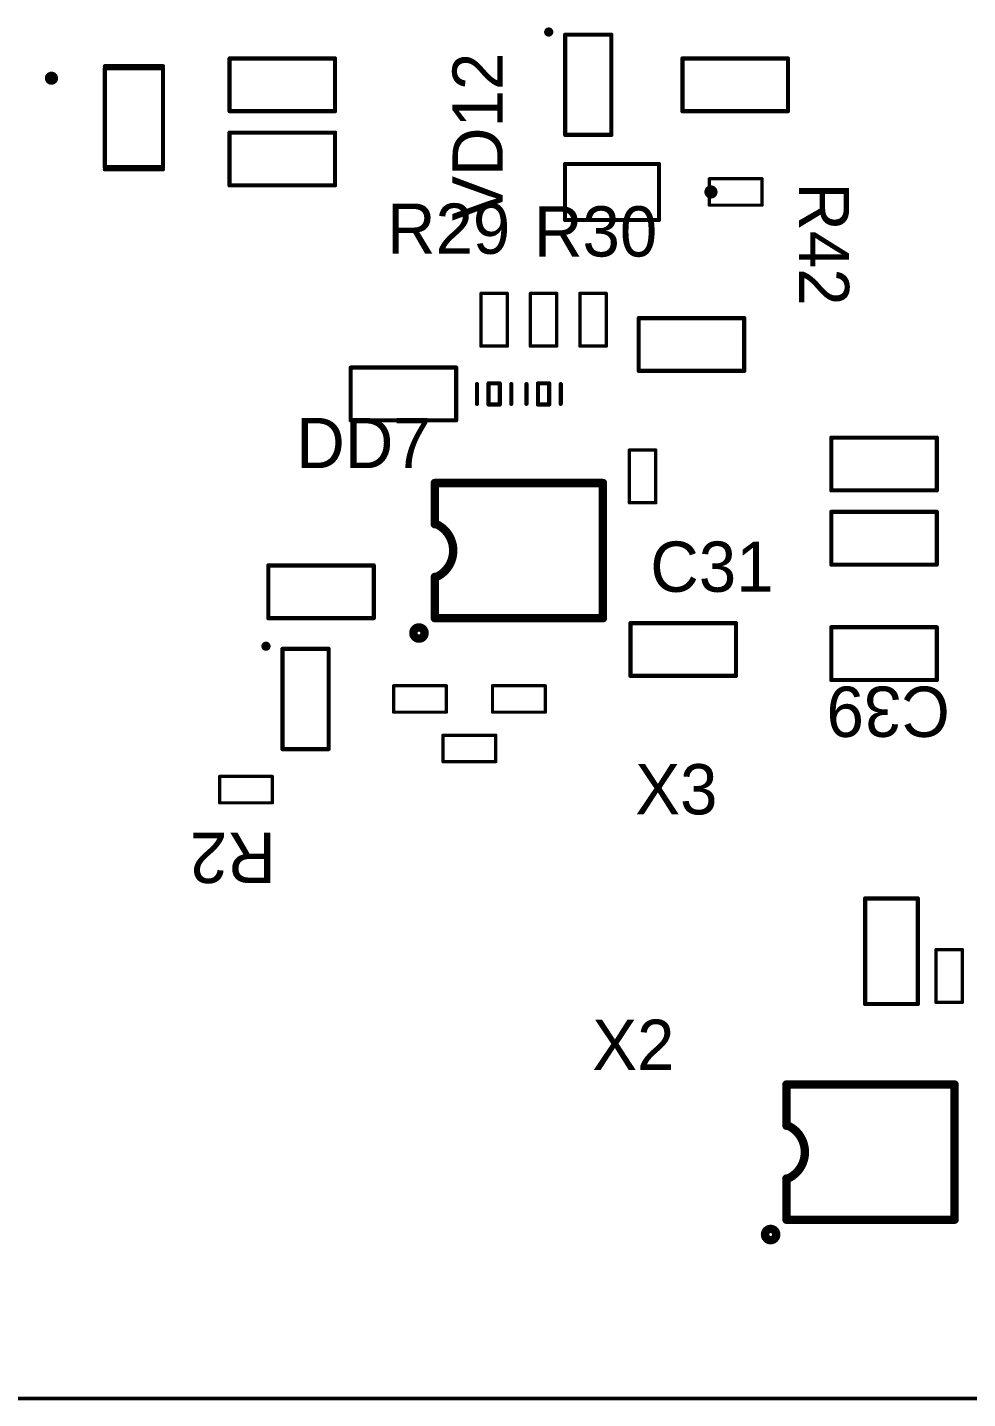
# Model space of a CAD drawing. Extents: x 882 to 2872, y 74 to 1007.
# Drawn here: x 2748.95 to 2777.47, y 391.31 to 432.89 of the extents above; entities that cross this region are included whole.
import ezdxf

# ---------------------------------------------------------------- set-up
doc = ezdxf.new("R2010")
doc.units = 0
doc.header["$MEASUREMENT"] = 0
doc.layers.get('0').update_dxf_attribs({"linetype": 'CONTINUOUS'})
doc.layers.add('KeepOutLayer', color=6, linetype='CONTINUOUS', lineweight=158)
doc.layers.add('Mechanical13', color=56, linetype='CONTINUOUS')
doc.layers.add('TopOverlay', color=2, linetype='CONTINUOUS')

# ---------------------------------------------------------------- blocks, each defined once
blk = doc.blocks.new('CAP3216X125N_15')
at = {"layer": 'Mechanical13', "const_width": 0.127}
for points in [[(-1.6, 0.8), (-1.6, -0.8)], [(-1.6, 0.8), (1.6, 0.8)], [(1.6, 0.8), (1.6, -0.8)], [(-1.6, -0.8), (1.6, -0.8)]]:
    blk.add_lwpolyline(points, dxfattribs=at)
at = {"layer": 'Mechanical13', "const_width": 0.0635}
for points in [[(-1.632, 0.8, 1), (-1.568, 0.8, 1)], [(-1.632, 0.8, 1), (-1.568, 0.8, 1)], [(1.568, 0.8, 1), (1.632, 0.8, 1)], [(1.568, 0.8, 1), (1.632, 0.8, 1)], [(-1.632, -0.8, 1), (-1.568, -0.8, 1)], [(-1.632, -0.8, 1), (-1.568, -0.8, 1)], [(1.568, -0.8, 1), (1.632, -0.8, 1)], [(1.568, -0.8, 1), (1.632, -0.8, 1)]]:
    blk.add_lwpolyline(points, format="xyb", close=True, dxfattribs=at)
blk = doc.blocks.new('CAP3216X125N_18')
at = {"layer": 'Mechanical13', "const_width": 0.127}
for points in [[(-1.6, -0.8), (-1.6, 0.8)], [(-1.6, 0.8), (1.6, 0.8)], [(1.6, -0.8), (1.6, 0.8)], [(-1.6, -0.8), (1.6, -0.8)]]:
    blk.add_lwpolyline(points, dxfattribs=at)
at = {"layer": 'Mechanical13', "const_width": 0.0635}
for points in [[(-1.632, 0.8, 1), (-1.568, 0.8, 1)], [(-1.632, 0.8, 1), (-1.568, 0.8, 1)], [(1.568, 0.8, 1), (1.632, 0.8, 1)], [(1.568, 0.8, 1), (1.632, 0.8, 1)], [(-1.632, -0.8, 1), (-1.568, -0.8, 1)], [(-1.632, -0.8, 1), (-1.568, -0.8, 1)], [(1.568, -0.8, 1), (1.632, -0.8, 1)], [(1.568, -0.8, 1), (1.632, -0.8, 1)]]:
    blk.add_lwpolyline(points, format="xyb", close=True, dxfattribs=at)
blk = doc.blocks.new('CAP3216X125N_26')
at = {"layer": 'Mechanical13', "const_width": 0.127}
for points in [[(-1.6, -0.8), (-1.6, 0.8)], [(-1.6, 0.8), (1.6, 0.8)], [(1.6, -0.8), (1.6, 0.8)], [(-1.6, -0.8), (1.6, -0.8)]]:
    blk.add_lwpolyline(points, dxfattribs=at)
at = {"layer": 'Mechanical13', "const_width": 0.0635}
for points in [[(-1.632, 0.8, 1), (-1.568, 0.8, 1)], [(-1.632, 0.8, 1), (-1.568, 0.8, 1)], [(1.568, 0.8, 1), (1.632, 0.8, 1)], [(1.568, 0.8, 1), (1.632, 0.8, 1)], [(-1.632, -0.8, 1), (-1.568, -0.8, 1)], [(-1.632, -0.8, 1), (-1.568, -0.8, 1)], [(1.568, -0.8, 1), (1.632, -0.8, 1)], [(1.568, -0.8, 1), (1.632, -0.8, 1)]]:
    blk.add_lwpolyline(points, format="xyb", close=True, dxfattribs=at)
blk = doc.blocks.new('CAP3216X125N_29')
at = {"layer": 'Mechanical13', "const_width": 0.127}
for points in [[(-1.6, -0.8), (-1.6, 0.8)], [(-1.6, 0.8), (1.6, 0.8)], [(1.6, -0.8), (1.6, 0.8)], [(-1.6, -0.8), (1.6, -0.8)]]:
    blk.add_lwpolyline(points, dxfattribs=at)
at = {"layer": 'Mechanical13', "const_width": 0.0635}
for points in [[(-1.632, 0.8, 1), (-1.568, 0.8, 1)], [(-1.632, 0.8, 1), (-1.568, 0.8, 1)], [(1.568, 0.8, 1), (1.632, 0.8, 1)], [(1.568, 0.8, 1), (1.632, 0.8, 1)], [(-1.632, -0.8, 1), (-1.568, -0.8, 1)], [(-1.632, -0.8, 1), (-1.568, -0.8, 1)], [(1.568, -0.8, 1), (1.632, -0.8, 1)], [(1.568, -0.8, 1), (1.632, -0.8, 1)]]:
    blk.add_lwpolyline(points, format="xyb", close=True, dxfattribs=at)
blk = doc.blocks.new('CAP3216X125N_31')
at = {"layer": 'Mechanical13', "const_width": 0.127}
for points in [[(-1.6, -0.8), (-1.6, 0.8)], [(-1.6, 0.8), (1.6, 0.8)], [(1.6, -0.8), (1.6, 0.8)], [(-1.6, -0.8), (1.6, -0.8)]]:
    blk.add_lwpolyline(points, dxfattribs=at)
at = {"layer": 'Mechanical13', "const_width": 0.0635}
for points in [[(-1.632, 0.8, 1), (-1.568, 0.8, 1)], [(-1.632, 0.8, 1), (-1.568, 0.8, 1)], [(1.568, 0.8, 1), (1.632, 0.8, 1)], [(1.568, 0.8, 1), (1.632, 0.8, 1)], [(-1.632, -0.8, 1), (-1.568, -0.8, 1)], [(-1.632, -0.8, 1), (-1.568, -0.8, 1)], [(1.568, -0.8, 1), (1.632, -0.8, 1)], [(1.568, -0.8, 1), (1.632, -0.8, 1)]]:
    blk.add_lwpolyline(points, format="xyb", close=True, dxfattribs=at)
blk = doc.blocks.new('CAP3216X125N_38')
at = {"layer": 'Mechanical13', "const_width": 0.127}
for points in [[(-1.6, -0.8), (-1.6, 0.8)], [(-1.6, 0.8), (1.6, 0.8)], [(1.6, -0.8), (1.6, 0.8)], [(-1.6, -0.8), (1.6, -0.8)]]:
    blk.add_lwpolyline(points, dxfattribs=at)
at = {"layer": 'Mechanical13', "const_width": 0.0635}
for points in [[(-1.632, 0.8, 1), (-1.568, 0.8, 1)], [(-1.632, 0.8, 1), (-1.568, 0.8, 1)], [(1.568, 0.8, 1), (1.632, 0.8, 1)], [(1.568, 0.8, 1), (1.632, 0.8, 1)], [(-1.632, -0.8, 1), (-1.568, -0.8, 1)], [(-1.632, -0.8, 1), (-1.568, -0.8, 1)], [(1.568, -0.8, 1), (1.632, -0.8, 1)], [(1.568, -0.8, 1), (1.632, -0.8, 1)]]:
    blk.add_lwpolyline(points, format="xyb", close=True, dxfattribs=at)
blk = doc.blocks.new('CAP3216X125N_39')
at = {"layer": 'Mechanical13', "const_width": 0.127}
for points in [[(-1.6, 0.8), (-1.6, -0.8)], [(1.6, 0.8), (-1.6, 0.8)], [(1.6, 0.8), (1.6, -0.8)], [(1.6, -0.8), (-1.6, -0.8)]]:
    blk.add_lwpolyline(points, dxfattribs=at)
at = {"layer": 'Mechanical13', "const_width": 0.0635}
for points in [[(-1.632, 0.8, 1), (-1.568, 0.8, 1)], [(-1.632, 0.8, 1), (-1.568, 0.8, 1)], [(1.568, 0.8, 1), (1.632, 0.8, 1)], [(1.568, 0.8, 1), (1.632, 0.8, 1)], [(-1.632, -0.8, 1), (-1.568, -0.8, 1)], [(-1.632, -0.8, 1), (-1.568, -0.8, 1)], [(1.568, -0.8, 1), (1.632, -0.8, 1)], [(1.568, -0.8, 1), (1.632, -0.8, 1)]]:
    blk.add_lwpolyline(points, format="xyb", close=True, dxfattribs=at)
blk = doc.blocks.new('CAP3216X125N_40')
at = {"layer": 'Mechanical13', "const_width": 0.127}
for points in [[(-1.6, 0.8), (-1.6, -0.8)], [(1.6, 0.8), (-1.6, 0.8)], [(1.6, 0.8), (1.6, -0.8)], [(1.6, -0.8), (-1.6, -0.8)]]:
    blk.add_lwpolyline(points, dxfattribs=at)
at = {"layer": 'Mechanical13', "const_width": 0.0635}
for points in [[(-1.632, 0.8, 1), (-1.568, 0.8, 1)], [(-1.632, 0.8, 1), (-1.568, 0.8, 1)], [(1.568, 0.8, 1), (1.632, 0.8, 1)], [(1.568, 0.8, 1), (1.632, 0.8, 1)], [(-1.632, -0.8, 1), (-1.568, -0.8, 1)], [(-1.632, -0.8, 1), (-1.568, -0.8, 1)], [(1.568, -0.8, 1), (1.632, -0.8, 1)], [(1.568, -0.8, 1), (1.632, -0.8, 1)]]:
    blk.add_lwpolyline(points, format="xyb", close=True, dxfattribs=at)
blk = doc.blocks.new('CAP3216X125N_41')
at = {"layer": 'Mechanical13', "const_width": 0.127}
for points in [[(-1.6, -0.8), (-1.6, 0.8)], [(-1.6, 0.8), (1.6, 0.8)], [(1.6, -0.8), (1.6, 0.8)], [(-1.6, -0.8), (1.6, -0.8)]]:
    blk.add_lwpolyline(points, dxfattribs=at)
at = {"layer": 'Mechanical13', "const_width": 0.0635}
for points in [[(-1.632, 0.8, 1), (-1.568, 0.8, 1)], [(-1.632, 0.8, 1), (-1.568, 0.8, 1)], [(1.568, 0.8, 1), (1.632, 0.8, 1)], [(1.568, 0.8, 1), (1.632, 0.8, 1)], [(-1.632, -0.8, 1), (-1.568, -0.8, 1)], [(-1.632, -0.8, 1), (-1.568, -0.8, 1)], [(1.568, -0.8, 1), (1.632, -0.8, 1)], [(1.568, -0.8, 1), (1.632, -0.8, 1)]]:
    blk.add_lwpolyline(points, format="xyb", close=True, dxfattribs=at)
blk = doc.blocks.new('CAP3216X125N_42')
at = {"layer": 'Mechanical13', "const_width": 0.127}
for points in [[(-1.6, 0.8), (-1.6, -0.8)], [(1.6, 0.8), (-1.6, 0.8)], [(1.6, 0.8), (1.6, -0.8)], [(1.6, -0.8), (-1.6, -0.8)]]:
    blk.add_lwpolyline(points, dxfattribs=at)
at = {"layer": 'Mechanical13', "const_width": 0.0635}
for points in [[(-1.632, 0.8, 1), (-1.568, 0.8, 1)], [(-1.632, 0.8, 1), (-1.568, 0.8, 1)], [(1.568, 0.8, 1), (1.632, 0.8, 1)], [(1.568, 0.8, 1), (1.632, 0.8, 1)], [(-1.632, -0.8, 1), (-1.568, -0.8, 1)], [(-1.632, -0.8, 1), (-1.568, -0.8, 1)], [(1.568, -0.8, 1), (1.632, -0.8, 1)], [(1.568, -0.8, 1), (1.632, -0.8, 1)]]:
    blk.add_lwpolyline(points, format="xyb", close=True, dxfattribs=at)
blk = doc.blocks.new('CAP3216X125N_43')
at = {"layer": 'Mechanical13', "const_width": 0.127}
for points in [[(-1.6, 0.8), (-1.6, -0.8)], [(1.6, 0.8), (-1.6, 0.8)], [(1.6, 0.8), (1.6, -0.8)], [(1.6, -0.8), (-1.6, -0.8)]]:
    blk.add_lwpolyline(points, dxfattribs=at)
at = {"layer": 'Mechanical13', "const_width": 0.0635}
for points in [[(-1.632, 0.8, 1), (-1.568, 0.8, 1)], [(-1.632, 0.8, 1), (-1.568, 0.8, 1)], [(1.568, 0.8, 1), (1.632, 0.8, 1)], [(1.568, 0.8, 1), (1.632, 0.8, 1)], [(-1.632, -0.8, 1), (-1.568, -0.8, 1)], [(-1.632, -0.8, 1), (-1.568, -0.8, 1)], [(1.568, -0.8, 1), (1.632, -0.8, 1)], [(1.568, -0.8, 1), (1.632, -0.8, 1)]]:
    blk.add_lwpolyline(points, format="xyb", close=True, dxfattribs=at)
blk = doc.blocks.new('ESOP_8_L4_9_W3_9_P1_27_LS6_0_BL_EP_54')
at = {"layer": 'TopOverlay', "const_width": 0.254}
for points in [[(-2.288, 2.05), (2.812, 2.05)], [(-2.288, 0.8), (-2.288, 2.05)], [(2.811, -2.05), (2.811, 2.05)], [(-2.288, -2.05), (-2.288, -0.8)], [(-2.289, -2.05), (2.811, -2.05)]]:
    blk.add_lwpolyline(points, dxfattribs=at)
at = {"layer": 'TopOverlay'}
for points, const_width in [([(-2.352, 2.05, 1), (-2.225, 2.05, 1)], 0.127), ([(-2.352, 2.05, 1), (-2.225, 2.05, 1)], 0.127), ([(2.748, 2.05, 1), (2.875, 2.05, 1)], 0.127), ([(2.748, 2.05, 1), (2.875, 2.05, 1)], 0.127), ([(-2.352, 0.8, 1), (-2.225, 0.8, 1)], 0.127), ([(-2.302, 0.8, 1), (-2.175, 0.8, 1)], 0.127), ([(-2.352, -0.8, 1), (-2.225, -0.8, 1)], 0.127), ([(-2.302, -0.8, 1), (-2.175, -0.8, 1)], 0.127), ([(-2.352, -2.05, 1), (-2.225, -2.05, 1)], 0.127), ([(-2.352, -2.05, 1), (-2.225, -2.05, 1)], 0.127), ([(2.748, -2.05, 1), (2.875, -2.05, 1)], 0.127), ([(2.748, -2.05, 1), (2.875, -2.05, 1)], 0.127), ([(-2.598, -2.5, 1), (-2.939, -2.5, 1)], 0.254), ([(-3.002, -2.5, 1), (-2.875, -2.5, 1)], 0.127), ([(-2.662, -2.5, 1), (-2.535, -2.5, 1)], 0.127)]:
    blk.add_lwpolyline(points, format="xyb", close=True, dxfattribs=dict(at, const_width=const_width))
at = {"layer": 'TopOverlay', "const_width": 0.254}
blk.add_lwpolyline([(-2.238, 0.8, -0.63549), (-2.238, -0.8)], format="xyb", dxfattribs=at)
blk = doc.blocks.new('SOT95P280X145_5N_56')
at = {"layer": 'Mechanical13'}
for points, const_width in [([(-2.4, 1.2, 1), (-2.6, 1.2, 1)], 0.2), ([(-2.65, 1.2, 1), (-2.55, 1.2, 1)], 0.1), ([(-2.45, 1.2, 1), (-2.35, 1.2, 1)], 0.1), ([(-0.912, 1.5, 1), (-0.848, 1.5, 1)], 0.0635), ([(-0.912, 1.5, 1), (-0.848, 1.5, 1)], 0.0635), ([(0.848, 1.5, 1), (0.912, 1.5, 1)], 0.0635), ([(0.848, 1.5, 1), (0.912, 1.5, 1)], 0.0635), ([(-0.912, -1.5, 1), (-0.848, -1.5, 1)], 0.0635), ([(-0.912, -1.5, 1), (-0.848, -1.5, 1)], 0.0635), ([(0.848, -1.5, 1), (0.912, -1.5, 1)], 0.0635), ([(0.848, -1.5, 1), (0.912, -1.5, 1)], 0.0635)]:
    blk.add_lwpolyline(points, format="xyb", close=True, dxfattribs=dict(at, const_width=const_width))
at = {"layer": 'Mechanical13', "const_width": 0.127}
for points in [[(-0.88, 1.5), (0.88, 1.5)], [(-0.88, -1.5), (-0.88, 1.5)], [(0.88, -1.5), (0.88, 1.5)], [(-0.88, -1.5), (0.88, -1.5)]]:
    blk.add_lwpolyline(points, dxfattribs=at)
at = {"layer": 'TopOverlay'}
for points, const_width in [([(-2.4, 1.2, 1), (-2.6, 1.2, 1)], 0.2), ([(-2.65, 1.2, 1), (-2.55, 1.2, 1)], 0.1), ([(-2.45, 1.2, 1), (-2.35, 1.2, 1)], 0.1), ([(-0.912, 1.564, 1), (-0.848, 1.564, 1)], 0.0635), ([(0.848, 1.564, 1), (0.912, 1.564, 1)], 0.0635), ([(-0.912, -1.564, 1), (-0.848, -1.564, 1)], 0.0635), ([(0.848, -1.564, 1), (0.912, -1.564, 1)], 0.0635)]:
    blk.add_lwpolyline(points, format="xyb", close=True, dxfattribs=dict(at, const_width=const_width))
at = {"layer": 'TopOverlay', "const_width": 0.127}
for points in [[(-0.88, 1.564), (0.88, 1.564)], [(-0.88, -1.564), (0.88, -1.564)]]:
    blk.add_lwpolyline(points, dxfattribs=at)
blk = doc.blocks.new('ESOP_8_L4_9_W3_9_P1_27_LS6_0_BL_EP_57')
at = {"layer": 'TopOverlay', "const_width": 0.254}
for points in [[(-2.288, 2.05), (2.812, 2.05)], [(-2.288, 0.8), (-2.288, 2.05)], [(2.811, -2.05), (2.811, 2.05)], [(-2.288, -2.05), (-2.288, -0.8)], [(-2.289, -2.05), (2.811, -2.05)]]:
    blk.add_lwpolyline(points, dxfattribs=at)
at = {"layer": 'TopOverlay'}
for points, const_width in [([(-2.352, 2.05, 1), (-2.225, 2.05, 1)], 0.127), ([(-2.352, 2.05, 1), (-2.225, 2.05, 1)], 0.127), ([(2.748, 2.05, 1), (2.875, 2.05, 1)], 0.127), ([(2.748, 2.05, 1), (2.875, 2.05, 1)], 0.127), ([(-2.352, 0.8, 1), (-2.225, 0.8, 1)], 0.127), ([(-2.302, 0.8, 1), (-2.175, 0.8, 1)], 0.127), ([(-2.352, -0.8, 1), (-2.225, -0.8, 1)], 0.127), ([(-2.302, -0.8, 1), (-2.175, -0.8, 1)], 0.127), ([(-2.352, -2.05, 1), (-2.225, -2.05, 1)], 0.127), ([(-2.352, -2.05, 1), (-2.225, -2.05, 1)], 0.127), ([(2.748, -2.05, 1), (2.875, -2.05, 1)], 0.127), ([(2.748, -2.05, 1), (2.875, -2.05, 1)], 0.127), ([(-2.598, -2.5, 1), (-2.939, -2.5, 1)], 0.254), ([(-3.002, -2.5, 1), (-2.875, -2.5, 1)], 0.127), ([(-2.662, -2.5, 1), (-2.535, -2.5, 1)], 0.127)]:
    blk.add_lwpolyline(points, format="xyb", close=True, dxfattribs=dict(at, const_width=const_width))
at = {"layer": 'TopOverlay', "const_width": 0.254}
blk.add_lwpolyline([(-2.238, 0.8, -0.63549), (-2.238, -0.8)], format="xyb", dxfattribs=at)
blk = doc.blocks.new('___0603_62')
at = {"layer": 'KeepOutLayer', "const_width": 0.1}
for points in [[(-0.8, 0.4), (-0.8, -0.4)], [(0.8, 0.4), (-0.8, 0.4)], [(0.8, 0.4), (0.8, -0.4)], [(0.8, -0.4), (-0.8, -0.4)]]:
    blk.add_lwpolyline(points, dxfattribs=at)
at = {"layer": 'KeepOutLayer', "const_width": 0.05}
for points in [[(-0.825, 0.4, 1), (-0.775, 0.4, 1)], [(-0.825, 0.4, 1), (-0.775, 0.4, 1)], [(0.775, 0.4, 1), (0.825, 0.4, 1)], [(0.775, 0.4, 1), (0.825, 0.4, 1)], [(-0.825, -0.4, 1), (-0.775, -0.4, 1)], [(-0.825, -0.4, 1), (-0.775, -0.4, 1)], [(0.775, -0.4, 1), (0.825, -0.4, 1)], [(0.775, -0.4, 1), (0.825, -0.4, 1)]]:
    blk.add_lwpolyline(points, format="xyb", close=True, dxfattribs=at)
at = {"layer": 'TopOverlay', "const_width": 0.1}
for points in [[(0.25, 0.4), (-0.25, 0.4)], [(0.25, -0.4), (-0.25, -0.4)]]:
    blk.add_lwpolyline(points, dxfattribs=at)
at = {"layer": 'TopOverlay', "const_width": 0.05}
for points in [[(-0.275, 0.4, 1), (-0.225, 0.4, 1)], [(0.225, 0.4, 1), (0.275, 0.4, 1)], [(-0.275, -0.4, 1), (-0.225, -0.4, 1)], [(0.225, -0.4, 1), (0.275, -0.4, 1)]]:
    blk.add_lwpolyline(points, format="xyb", close=True, dxfattribs=at)
blk = doc.blocks.new('___0603_63')
at = {"layer": 'KeepOutLayer', "const_width": 0.1}
for points in [[(-0.8, -0.4), (-0.8, 0.4)], [(-0.8, 0.4), (0.8, 0.4)], [(0.8, -0.4), (0.8, 0.4)], [(-0.8, -0.4), (0.8, -0.4)]]:
    blk.add_lwpolyline(points, dxfattribs=at)
at = {"layer": 'KeepOutLayer', "const_width": 0.05}
for points in [[(-0.825, 0.4, 1), (-0.775, 0.4, 1)], [(-0.825, 0.4, 1), (-0.775, 0.4, 1)], [(0.775, 0.4, 1), (0.825, 0.4, 1)], [(0.775, 0.4, 1), (0.825, 0.4, 1)], [(-0.825, -0.4, 1), (-0.775, -0.4, 1)], [(-0.825, -0.4, 1), (-0.775, -0.4, 1)], [(0.775, -0.4, 1), (0.825, -0.4, 1)], [(0.775, -0.4, 1), (0.825, -0.4, 1)]]:
    blk.add_lwpolyline(points, format="xyb", close=True, dxfattribs=at)
at = {"layer": 'TopOverlay', "const_width": 0.1}
for points in [[(-0.25, 0.4), (0.25, 0.4)], [(-0.25, -0.4), (0.25, -0.4)]]:
    blk.add_lwpolyline(points, dxfattribs=at)
at = {"layer": 'TopOverlay', "const_width": 0.05}
for points in [[(-0.275, 0.4, 1), (-0.225, 0.4, 1)], [(0.225, 0.4, 1), (0.275, 0.4, 1)], [(-0.275, -0.4, 1), (-0.225, -0.4, 1)], [(0.225, -0.4, 1), (0.275, -0.4, 1)]]:
    blk.add_lwpolyline(points, format="xyb", close=True, dxfattribs=at)
blk = doc.blocks.new('___0603_68')
at = {"layer": 'KeepOutLayer', "const_width": 0.1}
for points in [[(-0.8, 0.4), (-0.8, -0.4)], [(-0.8, 0.4), (0.8, 0.4)], [(0.8, 0.4), (0.8, -0.4)], [(-0.8, -0.4), (0.8, -0.4)]]:
    blk.add_lwpolyline(points, dxfattribs=at)
at = {"layer": 'KeepOutLayer', "const_width": 0.05}
for points in [[(-0.825, 0.4, 1), (-0.775, 0.4, 1)], [(-0.825, 0.4, 1), (-0.775, 0.4, 1)], [(0.775, 0.4, 1), (0.825, 0.4, 1)], [(0.775, 0.4, 1), (0.825, 0.4, 1)], [(-0.825, -0.4, 1), (-0.775, -0.4, 1)], [(-0.825, -0.4, 1), (-0.775, -0.4, 1)], [(0.775, -0.4, 1), (0.825, -0.4, 1)], [(0.775, -0.4, 1), (0.825, -0.4, 1)]]:
    blk.add_lwpolyline(points, format="xyb", close=True, dxfattribs=at)
at = {"layer": 'TopOverlay', "const_width": 0.1}
for points in [[(-0.25, 0.4), (0.25, 0.4)], [(-0.25, -0.4), (0.25, -0.4)]]:
    blk.add_lwpolyline(points, dxfattribs=at)
at = {"layer": 'TopOverlay', "const_width": 0.05}
for points in [[(-0.275, 0.4, 1), (-0.225, 0.4, 1)], [(0.225, 0.4, 1), (0.275, 0.4, 1)], [(-0.275, -0.4, 1), (-0.225, -0.4, 1)], [(0.225, -0.4, 1), (0.275, -0.4, 1)]]:
    blk.add_lwpolyline(points, format="xyb", close=True, dxfattribs=at)
blk = doc.blocks.new('___0603_79')
at = {"layer": 'KeepOutLayer', "const_width": 0.1}
for points in [[(-0.8, 0.4), (-0.8, -0.4)], [(0.8, 0.4), (-0.8, 0.4)], [(0.8, 0.4), (0.8, -0.4)], [(0.8, -0.4), (-0.8, -0.4)]]:
    blk.add_lwpolyline(points, dxfattribs=at)
at = {"layer": 'KeepOutLayer', "const_width": 0.05}
for points in [[(-0.825, 0.4, 1), (-0.775, 0.4, 1)], [(-0.825, 0.4, 1), (-0.775, 0.4, 1)], [(0.775, 0.4, 1), (0.825, 0.4, 1)], [(0.775, 0.4, 1), (0.825, 0.4, 1)], [(-0.825, -0.4, 1), (-0.775, -0.4, 1)], [(-0.825, -0.4, 1), (-0.775, -0.4, 1)], [(0.775, -0.4, 1), (0.825, -0.4, 1)], [(0.775, -0.4, 1), (0.825, -0.4, 1)]]:
    blk.add_lwpolyline(points, format="xyb", close=True, dxfattribs=at)
at = {"layer": 'TopOverlay', "const_width": 0.1}
for points in [[(0.25, 0.4), (-0.25, 0.4)], [(0.25, -0.4), (-0.25, -0.4)]]:
    blk.add_lwpolyline(points, dxfattribs=at)
at = {"layer": 'TopOverlay', "const_width": 0.05}
for points in [[(-0.275, 0.4, 1), (-0.225, 0.4, 1)], [(0.225, 0.4, 1), (0.275, 0.4, 1)], [(-0.275, -0.4, 1), (-0.225, -0.4, 1)], [(0.225, -0.4, 1), (0.275, -0.4, 1)]]:
    blk.add_lwpolyline(points, format="xyb", close=True, dxfattribs=at)
blk = doc.blocks.new('___0603_80')
at = {"layer": 'KeepOutLayer', "const_width": 0.1}
for points in [[(-0.8, 0.4), (-0.8, -0.4)], [(0.8, 0.4), (-0.8, 0.4)], [(0.8, 0.4), (0.8, -0.4)], [(0.8, -0.4), (-0.8, -0.4)]]:
    blk.add_lwpolyline(points, dxfattribs=at)
at = {"layer": 'KeepOutLayer', "const_width": 0.05}
for points in [[(-0.825, 0.4, 1), (-0.775, 0.4, 1)], [(-0.825, 0.4, 1), (-0.775, 0.4, 1)], [(0.775, 0.4, 1), (0.825, 0.4, 1)], [(0.775, 0.4, 1), (0.825, 0.4, 1)], [(-0.825, -0.4, 1), (-0.775, -0.4, 1)], [(-0.825, -0.4, 1), (-0.775, -0.4, 1)], [(0.775, -0.4, 1), (0.825, -0.4, 1)], [(0.775, -0.4, 1), (0.825, -0.4, 1)]]:
    blk.add_lwpolyline(points, format="xyb", close=True, dxfattribs=at)
at = {"layer": 'TopOverlay', "const_width": 0.1}
for points in [[(0.25, 0.4), (-0.25, 0.4)], [(0.25, -0.4), (-0.25, -0.4)]]:
    blk.add_lwpolyline(points, dxfattribs=at)
at = {"layer": 'TopOverlay', "const_width": 0.05}
for points in [[(-0.275, 0.4, 1), (-0.225, 0.4, 1)], [(0.225, 0.4, 1), (0.275, 0.4, 1)], [(-0.275, -0.4, 1), (-0.225, -0.4, 1)], [(0.225, -0.4, 1), (0.275, -0.4, 1)]]:
    blk.add_lwpolyline(points, format="xyb", close=True, dxfattribs=at)
blk = doc.blocks.new('___0603_88')
at = {"layer": 'KeepOutLayer', "const_width": 0.1}
for points in [[(-0.8, 0.4), (-0.8, -0.4)], [(-0.8, 0.4), (0.8, 0.4)], [(0.8, 0.4), (0.8, -0.4)], [(-0.8, -0.4), (0.8, -0.4)]]:
    blk.add_lwpolyline(points, dxfattribs=at)
at = {"layer": 'KeepOutLayer', "const_width": 0.05}
for points in [[(-0.825, 0.4, 1), (-0.775, 0.4, 1)], [(-0.825, 0.4, 1), (-0.775, 0.4, 1)], [(0.775, 0.4, 1), (0.825, 0.4, 1)], [(0.775, 0.4, 1), (0.825, 0.4, 1)], [(-0.825, -0.4, 1), (-0.775, -0.4, 1)], [(-0.825, -0.4, 1), (-0.775, -0.4, 1)], [(0.775, -0.4, 1), (0.825, -0.4, 1)], [(0.775, -0.4, 1), (0.825, -0.4, 1)]]:
    blk.add_lwpolyline(points, format="xyb", close=True, dxfattribs=at)
at = {"layer": 'TopOverlay', "const_width": 0.1}
for points in [[(-0.25, 0.4), (0.25, 0.4)], [(-0.25, -0.4), (0.25, -0.4)]]:
    blk.add_lwpolyline(points, dxfattribs=at)
at = {"layer": 'TopOverlay', "const_width": 0.05}
for points in [[(-0.275, 0.4, 1), (-0.225, 0.4, 1)], [(0.225, 0.4, 1), (0.275, 0.4, 1)], [(-0.275, -0.4, 1), (-0.225, -0.4, 1)], [(0.225, -0.4, 1), (0.275, -0.4, 1)]]:
    blk.add_lwpolyline(points, format="xyb", close=True, dxfattribs=at)
blk = doc.blocks.new('___0603_89')
at = {"layer": 'KeepOutLayer', "const_width": 0.1}
for points in [[(-0.8, 0.4), (-0.8, -0.4)], [(-0.8, 0.4), (0.8, 0.4)], [(0.8, 0.4), (0.8, -0.4)], [(-0.8, -0.4), (0.8, -0.4)]]:
    blk.add_lwpolyline(points, dxfattribs=at)
at = {"layer": 'KeepOutLayer', "const_width": 0.05}
for points in [[(-0.825, 0.4, 1), (-0.775, 0.4, 1)], [(-0.825, 0.4, 1), (-0.775, 0.4, 1)], [(0.775, 0.4, 1), (0.825, 0.4, 1)], [(0.775, 0.4, 1), (0.825, 0.4, 1)], [(-0.825, -0.4, 1), (-0.775, -0.4, 1)], [(-0.825, -0.4, 1), (-0.775, -0.4, 1)], [(0.775, -0.4, 1), (0.825, -0.4, 1)], [(0.775, -0.4, 1), (0.825, -0.4, 1)]]:
    blk.add_lwpolyline(points, format="xyb", close=True, dxfattribs=at)
at = {"layer": 'TopOverlay', "const_width": 0.1}
for points in [[(-0.25, 0.4), (0.25, 0.4)], [(-0.25, -0.4), (0.25, -0.4)]]:
    blk.add_lwpolyline(points, dxfattribs=at)
at = {"layer": 'TopOverlay', "const_width": 0.05}
for points in [[(-0.275, 0.4, 1), (-0.225, 0.4, 1)], [(0.225, 0.4, 1), (0.275, 0.4, 1)], [(-0.275, -0.4, 1), (-0.225, -0.4, 1)], [(0.225, -0.4, 1), (0.275, -0.4, 1)]]:
    blk.add_lwpolyline(points, format="xyb", close=True, dxfattribs=at)
blk = doc.blocks.new('___0603_90')
at = {"layer": 'KeepOutLayer', "const_width": 0.1}
for points in [[(-0.8, 0.4), (-0.8, -0.4)], [(-0.8, 0.4), (0.8, 0.4)], [(0.8, 0.4), (0.8, -0.4)], [(-0.8, -0.4), (0.8, -0.4)]]:
    blk.add_lwpolyline(points, dxfattribs=at)
at = {"layer": 'KeepOutLayer', "const_width": 0.05}
for points in [[(-0.825, 0.4, 1), (-0.775, 0.4, 1)], [(-0.825, 0.4, 1), (-0.775, 0.4, 1)], [(0.775, 0.4, 1), (0.825, 0.4, 1)], [(0.775, 0.4, 1), (0.825, 0.4, 1)], [(-0.825, -0.4, 1), (-0.775, -0.4, 1)], [(-0.825, -0.4, 1), (-0.775, -0.4, 1)], [(0.775, -0.4, 1), (0.825, -0.4, 1)], [(0.775, -0.4, 1), (0.825, -0.4, 1)]]:
    blk.add_lwpolyline(points, format="xyb", close=True, dxfattribs=at)
at = {"layer": 'TopOverlay', "const_width": 0.1}
for points in [[(-0.25, 0.4), (0.25, 0.4)], [(-0.25, -0.4), (0.25, -0.4)]]:
    blk.add_lwpolyline(points, dxfattribs=at)
at = {"layer": 'TopOverlay', "const_width": 0.05}
for points in [[(-0.275, 0.4, 1), (-0.225, 0.4, 1)], [(0.225, 0.4, 1), (0.275, 0.4, 1)], [(-0.275, -0.4, 1), (-0.225, -0.4, 1)], [(0.225, -0.4, 1), (0.275, -0.4, 1)]]:
    blk.add_lwpolyline(points, format="xyb", close=True, dxfattribs=at)
blk = doc.blocks.new('___0603_91')
at = {"layer": 'KeepOutLayer', "const_width": 0.1}
for points in [[(-0.8, 0.4), (-0.8, -0.4)], [(-0.8, 0.4), (0.8, 0.4)], [(0.8, 0.4), (0.8, -0.4)], [(-0.8, -0.4), (0.8, -0.4)]]:
    blk.add_lwpolyline(points, dxfattribs=at)
at = {"layer": 'KeepOutLayer', "const_width": 0.05}
for points in [[(-0.825, 0.4, 1), (-0.775, 0.4, 1)], [(-0.825, 0.4, 1), (-0.775, 0.4, 1)], [(0.775, 0.4, 1), (0.825, 0.4, 1)], [(0.775, 0.4, 1), (0.825, 0.4, 1)], [(-0.825, -0.4, 1), (-0.775, -0.4, 1)], [(-0.825, -0.4, 1), (-0.775, -0.4, 1)], [(0.775, -0.4, 1), (0.825, -0.4, 1)], [(0.775, -0.4, 1), (0.825, -0.4, 1)]]:
    blk.add_lwpolyline(points, format="xyb", close=True, dxfattribs=at)
at = {"layer": 'TopOverlay', "const_width": 0.1}
for points in [[(-0.25, 0.4), (0.25, 0.4)], [(-0.25, -0.4), (0.25, -0.4)]]:
    blk.add_lwpolyline(points, dxfattribs=at)
at = {"layer": 'TopOverlay', "const_width": 0.05}
for points in [[(-0.275, 0.4, 1), (-0.225, 0.4, 1)], [(0.225, 0.4, 1), (0.275, 0.4, 1)], [(-0.275, -0.4, 1), (-0.225, -0.4, 1)], [(0.225, -0.4, 1), (0.275, -0.4, 1)]]:
    blk.add_lwpolyline(points, format="xyb", close=True, dxfattribs=at)
blk = doc.blocks.new('___0603_102')
at = {"layer": 'KeepOutLayer', "const_width": 0.1}
for points in [[(-0.8, -0.4), (-0.8, 0.4)], [(-0.8, 0.4), (0.8, 0.4)], [(0.8, -0.4), (0.8, 0.4)], [(-0.8, -0.4), (0.8, -0.4)]]:
    blk.add_lwpolyline(points, dxfattribs=at)
at = {"layer": 'KeepOutLayer', "const_width": 0.05}
for points in [[(-0.825, 0.4, 1), (-0.775, 0.4, 1)], [(-0.825, 0.4, 1), (-0.775, 0.4, 1)], [(0.775, 0.4, 1), (0.825, 0.4, 1)], [(0.775, 0.4, 1), (0.825, 0.4, 1)], [(-0.825, -0.4, 1), (-0.775, -0.4, 1)], [(-0.825, -0.4, 1), (-0.775, -0.4, 1)], [(0.775, -0.4, 1), (0.825, -0.4, 1)], [(0.775, -0.4, 1), (0.825, -0.4, 1)]]:
    blk.add_lwpolyline(points, format="xyb", close=True, dxfattribs=at)
at = {"layer": 'TopOverlay', "const_width": 0.1}
for points in [[(-0.25, 0.4), (0.25, 0.4)], [(-0.25, -0.4), (0.25, -0.4)]]:
    blk.add_lwpolyline(points, dxfattribs=at)
at = {"layer": 'TopOverlay', "const_width": 0.05}
for points in [[(-0.275, 0.4, 1), (-0.225, 0.4, 1)], [(0.225, 0.4, 1), (0.275, 0.4, 1)], [(-0.275, -0.4, 1), (-0.225, -0.4, 1)], [(0.225, -0.4, 1), (0.275, -0.4, 1)]]:
    blk.add_lwpolyline(points, format="xyb", close=True, dxfattribs=at)
blk = doc.blocks.new('BEADC0603X33N_115')
at = {"layer": 'Mechanical13', "const_width": 0.127}
for points in [[(-0.32, -0.17), (-0.32, 0.17)], [(0.32, 0.17), (-0.32, 0.17)], [(0.32, -0.17), (0.32, 0.17)], [(0.32, -0.17), (-0.32, -0.17)]]:
    blk.add_lwpolyline(points, dxfattribs=at)
at = {"layer": 'Mechanical13', "const_width": 0.0635}
for points in [[(-0.352, 0.17, 1), (-0.288, 0.17, 1)], [(-0.352, 0.17, 1), (-0.288, 0.17, 1)], [(0.288, 0.17, 1), (0.352, 0.17, 1)], [(0.288, 0.17, 1), (0.352, 0.17, 1)], [(-0.352, -0.17, 1), (-0.288, -0.17, 1)], [(-0.352, -0.17, 1), (-0.288, -0.17, 1)], [(0.288, -0.17, 1), (0.352, -0.17, 1)], [(0.288, -0.17, 1), (0.352, -0.17, 1)]]:
    blk.add_lwpolyline(points, format="xyb", close=True, dxfattribs=at)
at = {"layer": 'TopOverlay', "const_width": 0.127}
for points in [[(0.3, 0.52), (-0.3, 0.52)], [(0.3, -0.52), (-0.3, -0.52)]]:
    blk.add_lwpolyline(points, dxfattribs=at)
at = {"layer": 'TopOverlay', "const_width": 0.0635}
for points in [[(-0.332, 0.52, 1), (-0.268, 0.52, 1)], [(0.268, 0.52, 1), (0.332, 0.52, 1)], [(-0.332, -0.52, 1), (-0.268, -0.52, 1)], [(0.268, -0.52, 1), (0.332, -0.52, 1)]]:
    blk.add_lwpolyline(points, format="xyb", close=True, dxfattribs=at)
blk = doc.blocks.new('BEADC0603X33N_116')
at = {"layer": 'Mechanical13', "const_width": 0.127}
for points in [[(-0.32, -0.17), (-0.32, 0.17)], [(0.32, 0.17), (-0.32, 0.17)], [(0.32, -0.17), (0.32, 0.17)], [(0.32, -0.17), (-0.32, -0.17)]]:
    blk.add_lwpolyline(points, dxfattribs=at)
at = {"layer": 'Mechanical13', "const_width": 0.0635}
for points in [[(-0.352, 0.17, 1), (-0.288, 0.17, 1)], [(-0.352, 0.17, 1), (-0.288, 0.17, 1)], [(0.288, 0.17, 1), (0.352, 0.17, 1)], [(0.288, 0.17, 1), (0.352, 0.17, 1)], [(-0.352, -0.17, 1), (-0.288, -0.17, 1)], [(-0.352, -0.17, 1), (-0.288, -0.17, 1)], [(0.288, -0.17, 1), (0.352, -0.17, 1)], [(0.288, -0.17, 1), (0.352, -0.17, 1)]]:
    blk.add_lwpolyline(points, format="xyb", close=True, dxfattribs=at)
at = {"layer": 'TopOverlay', "const_width": 0.127}
for points in [[(0.3, 0.52), (-0.3, 0.52)], [(0.3, -0.52), (-0.3, -0.52)]]:
    blk.add_lwpolyline(points, dxfattribs=at)
at = {"layer": 'TopOverlay', "const_width": 0.0635}
for points in [[(-0.332, 0.52, 1), (-0.268, 0.52, 1)], [(0.268, 0.52, 1), (0.332, 0.52, 1)], [(-0.332, -0.52, 1), (-0.268, -0.52, 1)], [(0.268, -0.52, 1), (0.332, -0.52, 1)]]:
    blk.add_lwpolyline(points, format="xyb", close=True, dxfattribs=at)
blk = doc.blocks.new('SOD3715X145N_119')
at = {"layer": 'Mechanical13', "const_width": 0.127}
for points in [[(1.425, 0.85), (-1.425, 0.85)], [(-1.425, 0.85), (-1.425, -0.85)], [(1.425, 0.85), (1.425, -0.85)], [(1.425, -0.85), (-1.425, -0.85)]]:
    blk.add_lwpolyline(points, dxfattribs=at)
at = {"layer": 'Mechanical13'}
for points, const_width in [([(-1.457, 0.85, 1), (-1.393, 0.85, 1)], 0.0635), ([(-1.457, 0.85, 1), (-1.393, 0.85, 1)], 0.0635), ([(1.393, 0.85, 1), (1.457, 0.85, 1)], 0.0635), ([(1.393, 0.85, 1), (1.457, 0.85, 1)], 0.0635), ([(-2.9, 0, 1), (-3.1, 0, 1)], 0.2), ([(-3.15, 0, 1), (-3.05, 0, 1)], 0.1), ([(-2.95, 0, 1), (-2.85, 0, 1)], 0.1), ([(-1.457, -0.85, 1), (-1.393, -0.85, 1)], 0.0635), ([(-1.457, -0.85, 1), (-1.393, -0.85, 1)], 0.0635), ([(1.393, -0.85, 1), (1.457, -0.85, 1)], 0.0635), ([(1.393, -0.85, 1), (1.457, -0.85, 1)], 0.0635)]:
    blk.add_lwpolyline(points, format="xyb", close=True, dxfattribs=dict(at, const_width=const_width))
at = {"layer": 'TopOverlay', "const_width": 0.127}
for points in [[(1.425, 0.85), (-1.425, 0.85)], [(1.425, -0.85), (-1.425, -0.85)]]:
    blk.add_lwpolyline(points, dxfattribs=at)
at = {"layer": 'TopOverlay'}
for points, const_width in [([(-1.457, 0.85, 1), (-1.393, 0.85, 1)], 0.0635), ([(1.393, 0.85, 1), (1.457, 0.85, 1)], 0.0635), ([(-2.9, 0, 1), (-3.1, 0, 1)], 0.2), ([(-3.15, 0, 1), (-3.05, 0, 1)], 0.1), ([(-2.95, 0, 1), (-2.85, 0, 1)], 0.1), ([(-1.457, -0.85, 1), (-1.393, -0.85, 1)], 0.0635), ([(1.393, -0.85, 1), (1.457, -0.85, 1)], 0.0635)]:
    blk.add_lwpolyline(points, format="xyb", close=True, dxfattribs=dict(at, const_width=const_width))
blk = doc.blocks.new('SOT23_3P96_237X112L42X44_121')
at = {"layer": 'Mechanical13', "const_width": 0.127}
for points in [[(-0.7, -1.52), (-0.7, 1.52)], [(-0.7, 1.52), (0.7, 1.52)], [(0.7, -1.52), (0.7, 1.52)], [(-0.7, -1.52), (0.7, -1.52)]]:
    blk.add_lwpolyline(points, dxfattribs=at)
at = {"layer": 'Mechanical13', "const_width": 0.0635}
for points in [[(-0.732, 1.52, 1), (-0.668, 1.52, 1)], [(-0.732, 1.52, 1), (-0.668, 1.52, 1)], [(0.668, 1.52, 1), (0.732, 1.52, 1)], [(0.668, 1.52, 1), (0.732, 1.52, 1)], [(-0.732, -1.52, 1), (-0.668, -1.52, 1)], [(-0.732, -1.52, 1), (-0.668, -1.52, 1)], [(0.668, -1.52, 1), (0.732, -1.52, 1)], [(0.668, -1.52, 1), (0.732, -1.52, 1)]]:
    blk.add_lwpolyline(points, format="xyb", close=True, dxfattribs=at)
at = {"layer": 'TopOverlay'}
for points, const_width in [([(-1.13, 1.6, 1), (-1.27, 1.6, 1)], 0.14), ([(-1.305, 1.6, 1), (-1.235, 1.6, 1)], 0.07), ([(-1.165, 1.6, 1), (-1.095, 1.6, 1)], 0.07), ([(-0.732, 1.52, 1), (-0.668, 1.52, 1)], 0.0635), ([(0.668, 1.52, 1), (0.732, 1.52, 1)], 0.0635), ([(0.668, 1.52, 1), (0.732, 1.52, 1)], 0.0635), ([(0.668, 0.58, 1), (0.732, 0.58, 1)], 0.0635), ([(0.668, -0.58, 1), (0.732, -0.58, 1)], 0.0635), ([(-0.732, -1.52, 1), (-0.668, -1.52, 1)], 0.0635), ([(0.668, -1.52, 1), (0.732, -1.52, 1)], 0.0635), ([(0.668, -1.52, 1), (0.732, -1.52, 1)], 0.0635)]:
    blk.add_lwpolyline(points, format="xyb", close=True, dxfattribs=dict(at, const_width=const_width))
at = {"layer": 'TopOverlay', "const_width": 0.127}
for points in [[(-0.7, 1.52), (0.7, 1.52)], [(0.7, 0.58), (0.7, 1.52)], [(0.7, -1.52), (0.7, -0.58)], [(-0.7, -1.52), (0.7, -1.52)]]:
    blk.add_lwpolyline(points, dxfattribs=at)
blk = doc.blocks.new('SOT23_3P96_237X112L42X44_127')
at = {"layer": 'Mechanical13', "const_width": 0.127}
for points in [[(-0.7, -1.52), (-0.7, 1.52)], [(-0.7, 1.52), (0.7, 1.52)], [(0.7, -1.52), (0.7, 1.52)], [(-0.7, -1.52), (0.7, -1.52)]]:
    blk.add_lwpolyline(points, dxfattribs=at)
at = {"layer": 'Mechanical13', "const_width": 0.0635}
for points in [[(-0.732, 1.52, 1), (-0.668, 1.52, 1)], [(-0.732, 1.52, 1), (-0.668, 1.52, 1)], [(0.668, 1.52, 1), (0.732, 1.52, 1)], [(0.668, 1.52, 1), (0.732, 1.52, 1)], [(-0.732, -1.52, 1), (-0.668, -1.52, 1)], [(-0.732, -1.52, 1), (-0.668, -1.52, 1)], [(0.668, -1.52, 1), (0.732, -1.52, 1)], [(0.668, -1.52, 1), (0.732, -1.52, 1)]]:
    blk.add_lwpolyline(points, format="xyb", close=True, dxfattribs=at)
at = {"layer": 'TopOverlay'}
for points, const_width in [([(-1.13, 1.6, 1), (-1.27, 1.6, 1)], 0.14), ([(-1.305, 1.6, 1), (-1.235, 1.6, 1)], 0.07), ([(-1.165, 1.6, 1), (-1.095, 1.6, 1)], 0.07), ([(-0.732, 1.52, 1), (-0.668, 1.52, 1)], 0.0635), ([(0.668, 1.52, 1), (0.732, 1.52, 1)], 0.0635), ([(0.668, 1.52, 1), (0.732, 1.52, 1)], 0.0635), ([(0.668, 0.58, 1), (0.732, 0.58, 1)], 0.0635), ([(0.668, -0.58, 1), (0.732, -0.58, 1)], 0.0635), ([(-0.732, -1.52, 1), (-0.668, -1.52, 1)], 0.0635), ([(0.668, -1.52, 1), (0.732, -1.52, 1)], 0.0635), ([(0.668, -1.52, 1), (0.732, -1.52, 1)], 0.0635)]:
    blk.add_lwpolyline(points, format="xyb", close=True, dxfattribs=dict(at, const_width=const_width))
at = {"layer": 'TopOverlay', "const_width": 0.127}
for points in [[(-0.7, 1.52), (0.7, 1.52)], [(0.7, 0.58), (0.7, 1.52)], [(0.7, -1.52), (0.7, -0.58)], [(-0.7, -1.52), (0.7, -1.52)]]:
    blk.add_lwpolyline(points, dxfattribs=at)

msp = doc.modelspace()

# ---------------------------------------------------------------- linework, layer by layer
at = {"layer": 'KeepOutLayer', "lineweight": 50}
msp.add_line((2696, 391.31298), (2811, 391.31298), dxfattribs=at)

# ---------------------------------------------------------------- block references
for name, p in [('SOT23_3P96_237X112L42X44_127', (2765.96258, 431.1537)), ('SOT95P280X145_5N_56', (2752.18262, 430.15371)), ('CAP3216X125N_29', (2756.68262, 431.15371)), ('CAP3216X125N_41', (2770.4176, 431.15372)), ('CAP3216X125N_26', (2756.68262, 428.90371)), ('___0603_102', (2770.43262, 427.90371)), ('CAP3216X125N_38', (2769.09259, 423.27869)), ('ESOP_8_L4_9_W3_9_P1_27_LS6_0_BL_EP_57', (2763.59613, 417.02871)), ('CAP3216X125N_18', (2757.85762, 415.77871)), ('CAP3216X125N_31', (2768.84263, 414.0287)), ('SOT23_3P96_237X112L42X44_121', (2757.3876, 412.5287)), ('___0603_63', (2760.8576, 412.5287)), ('ESOP_8_L4_9_W3_9_P1_27_LS6_0_BL_EP_54', (2774.26112, 398.78701))]:
    msp.add_blockref(name, p)
for name, p, rotation in [('SOD3715X145N_119', (2766.68262, 427.90371), 180), ('___0603_89', (2763.10762, 424.02871), 90), ('___0603_90', (2764.60762, 424.02871), 90), ('___0603_91', (2766.10761, 424.0287), 90), ('CAP3216X125N_40', (2760.35762, 421.77871), 180), ('BEADC0603X33N_115', (2763.10762, 421.77871), 270), ('BEADC0603X33N_116', (2764.60762, 421.77871), 270), ('CAP3216X125N_43', (2774.93263, 419.6537), 180), ('___0603_88', (2767.60762, 419.27871), 90), ('CAP3216X125N_42', (2774.93263, 417.4037), 180), ('CAP3216X125N_39', (2774.93263, 413.9037), 180), ('___0603_80', (2763.85762, 412.52871), 180), ('___0603_79', (2762.35762, 411.02871), 180), ('___0603_62', (2755.58259, 409.77873), 180), ('CAP3216X125N_15', (2775.15762, 404.87871), 90), ('___0603_68', (2776.90762, 404.12871), 90)]:
    msp.add_blockref(name, p, dxfattribs=dict(rotation=rotation))

# ---------------------------------------------------------------- texts
at = {"layer": 'TopOverlay'}
for s, rotation, p in [('VD12', 90, (2763.36792, 427.02741)), ('R42', 270, (2772.35032, 428.19581)), ('C39', 180, (2776.93262, 412.90371)), ('R2', 180, (2756.48429, 408.47063))]:
    msp.add_text(s, height=1.524, rotation=rotation, dxfattribs=at).set_placement(p)
for s, p in [('R29', (2759.85762, 426.02871)), ('R30', (2764.31552, 425.94641)), ('DD7', (2757.10762, 419.52871)), ('C31', (2767.84263, 415.7787)), ('X3', (2767.38729, 409.02963)), ('X2', (2766.08261, 401.27872))]:
    msp.add_text(s, height=1.524, dxfattribs=at).set_placement(p)

doc.saveas('drawing.dxf')
